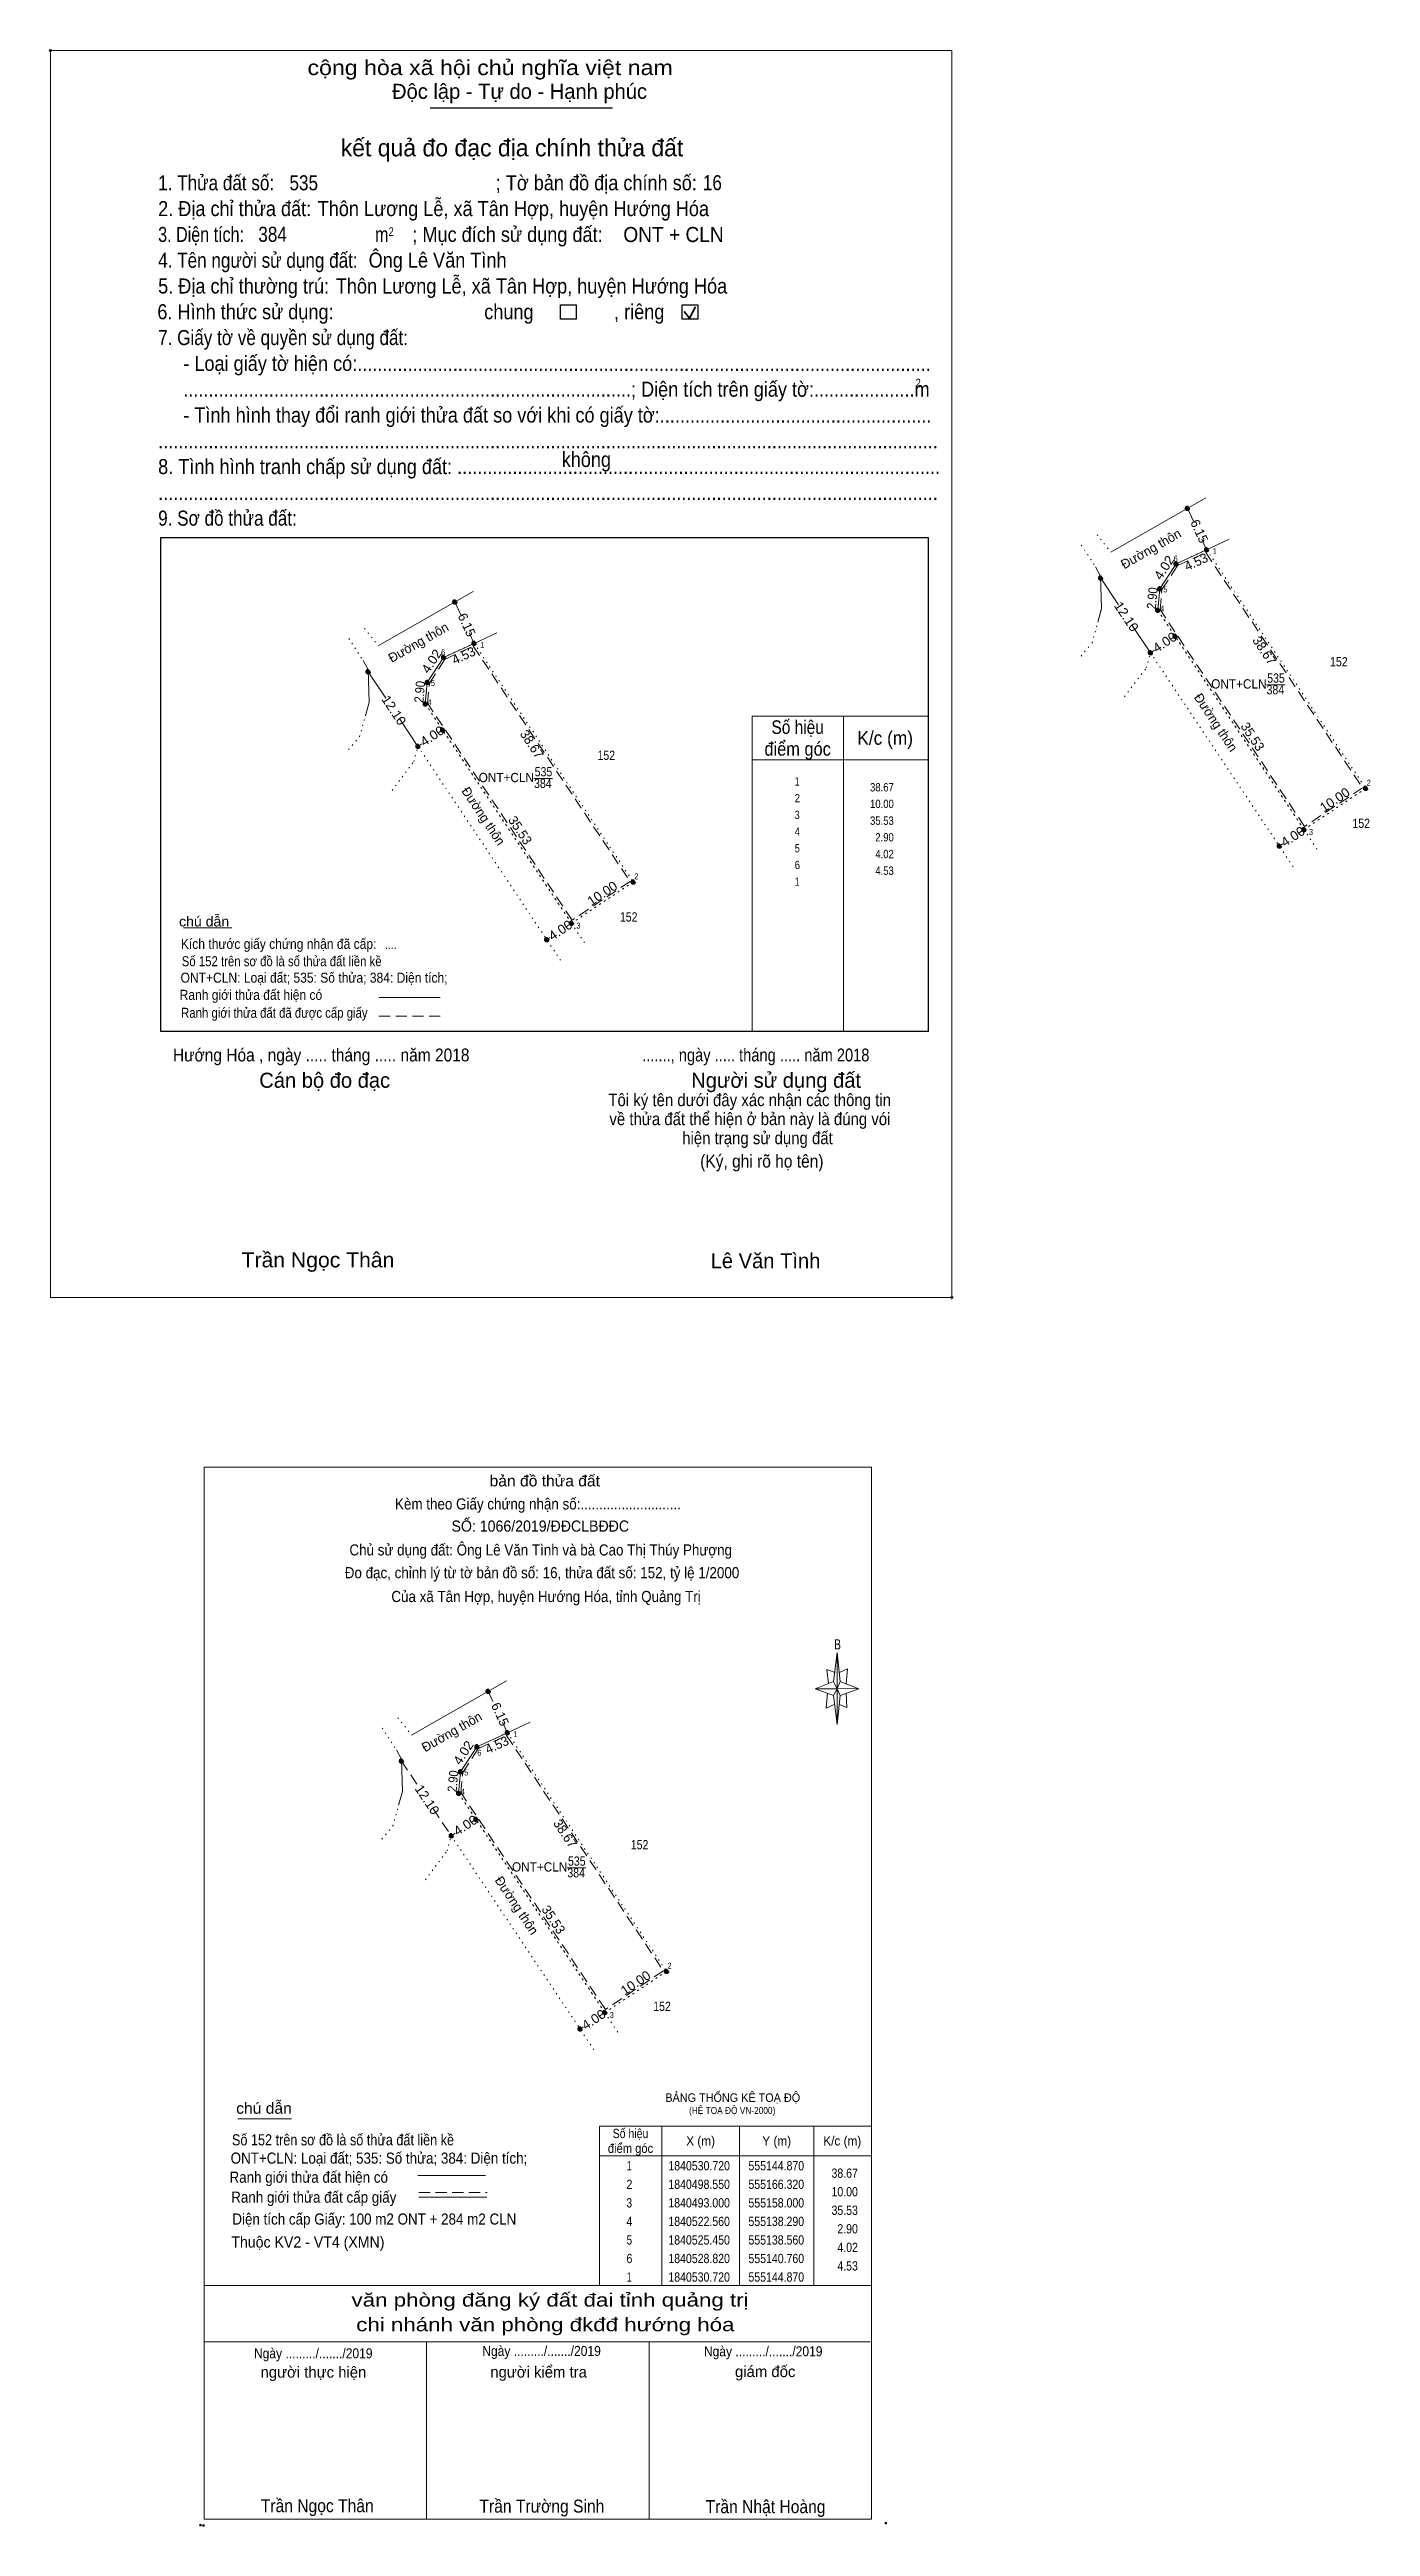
# Model space of a CAD drawing. Header units: metres. Extents: x 554989 to 555167, y 1840264 to 1840598.
import ezdxf
from ezdxf.enums import TextEntityAlignment as Align

# ---------------------------------------------------------------- set-up
doc = ezdxf.new("R2010")
doc.units = ezdxf.units.M
doc.header["$LTSCALE"] = 0.5
doc.header["$PDMODE"] = 32
doc.header["$PDSIZE"] = 0.25
doc.linetypes.add('DOTTED', pattern=[1.5, 0.3, -1.2])
doc.linetypes.add('MEDIUM_DASHED', pattern=[4.5, 3, -1.5])
for name, color, linetype, lineweight in [('1', 7, 'DOTTED', 13), ('10', 7, 'MEDIUM_DASHED', 13), ('17', 7, 'Continuous', 13), ('2', 7, 'Continuous', 25), ('23', 7, 'DOTTED', 13), ('5', 7, 'Continuous', 13), ('6', 7, 'Continuous', 13), ('63', 7, 'Continuous', 13)]:
    doc.layers.add(name, color=color, linetype=linetype, lineweight=lineweight)

msp = doc.modelspace()

# ---------------------------------------------------------------- hatches: boundary and pattern name
at = {"layer": '10'}
for points in [[(555048.32, 1840376.85, 1), (555047.72, 1840376.85, 1)], [(555050.91, 1840371.27, 1), (555050.31, 1840371.27, 1)], [(555046.8, 1840369.37, 1), (555046.2, 1840369.37, 1)], [(555036.63, 1840367.45, 1), (555036.03, 1840367.45, 1)], [(555044.6, 1840366, 1), (555044, 1840366, 1)], [(555044.33, 1840363.11, 1), (555043.73, 1840363.11, 1)], [(555046.67, 1840359.6, 1), (555046.07, 1840359.6, 1)], [(555043.34, 1840357.38, 1), (555042.74, 1840357.38, 1)], [(555072.36, 1840339.1, 1), (555071.76, 1840339.1, 1)], [(555060.71, 1840331.33, 1), (555060.11, 1840331.33, 1)], [(555064.04, 1840333.55, 1), (555063.44, 1840333.55, 1)]]:
    msp.add_hatch(color=256, dxfattribs=at).paths.add_polyline_path(points)
at = {"layer": '63'}
for points in [[(555142.58, 1840536.3, 1), (555141.98, 1840536.3, 1)], [(555141.06, 1840528.82, 1), (555140.46, 1840528.82, 1)], [(555145.17, 1840530.72, 1), (555144.57, 1840530.72, 1)], [(555130.89, 1840526.9, 1), (555130.29, 1840526.9, 1)], [(555138.86, 1840525.45, 1), (555138.26, 1840525.45, 1)], [(555043.83, 1840523.68, 1), (555043.23, 1840523.68, 1)], [(555138.59, 1840522.56, 1), (555137.99, 1840522.56, 1)], [(555046.42, 1840518.1, 1), (555045.82, 1840518.1, 1)], [(555140.93, 1840519.05, 1), (555140.33, 1840519.05, 1)], [(555042.31, 1840516.2, 1), (555041.71, 1840516.2, 1)], [(555137.6, 1840516.83, 1), (555137, 1840516.83, 1)], [(555032.14, 1840514.28, 1), (555031.54, 1840514.28, 1)], [(555040.11, 1840512.83, 1), (555039.51, 1840512.83, 1)], [(555039.84, 1840509.94, 1), (555039.24, 1840509.94, 1)], [(555042.18, 1840506.43, 1), (555041.58, 1840506.43, 1)], [(555038.85, 1840504.21, 1), (555038.25, 1840504.21, 1)], [(555166.62, 1840498.55, 1), (555166.02, 1840498.55, 1)], [(555158.3, 1840493, 1), (555157.7, 1840493, 1)], [(555154.97, 1840490.78, 1), (555154.37, 1840490.78, 1)], [(555067.87, 1840485.93, 1), (555067.27, 1840485.93, 1)], [(555056.22, 1840478.16, 1), (555055.62, 1840478.16, 1)], [(555059.55, 1840480.38, 1), (555058.95, 1840480.38, 1)]]:
    msp.add_hatch(color=256, dxfattribs=at).paths.add_polyline_path(points)

# ---------------------------------------------------------------- linework, layer by layer
at = {"layer": '1'}
for points in [[(555144.87, 1840530.72), (555166.32, 1840498.55), (555158, 1840493), (555138.29, 1840522.56), (555138.56, 1840525.45), (555140.76, 1840528.82)], [(555046.12, 1840518.1), (555067.57, 1840485.93), (555059.25, 1840480.38), (555039.54, 1840509.94), (555039.81, 1840512.83), (555042.01, 1840516.2)]]:
    msp.add_lwpolyline(points, close=True, dxfattribs=at)
at = {"layer": '1', "linetype": 'MEDIUM_DASHED'}
for points in [[(555144.76, 1840530.34), (555165.9, 1840498.63), (555158.08, 1840493.42), (555138.6, 1840522.64), (555138.85, 1840525.35), (555140.96, 1840528.58)], [(555046.01, 1840517.72), (555067.15, 1840486.01), (555059.33, 1840480.8), (555039.85, 1840510.02), (555040.1, 1840512.73), (555042.21, 1840515.96)]]:
    msp.add_lwpolyline(points, close=True, dxfattribs=at)
at = {"layer": '10', "linetype": 'Continuous'}
for p, q in [((555147.93, 1840532.14), (555144.87, 1840530.72)), ((555049.18, 1840519.52), (555046.12, 1840518.1)), ((555050.49, 1840378.26), (555037.69, 1840370.95)), ((555053.67, 1840372.69), (555050.61, 1840371.27)), ((555046.37, 1840359.6), (555045.84, 1840359.24)), ((555043.57, 1840357.74), (555043.04, 1840357.38)), ((555058.68, 1840353.07), (555061.18, 1840353.07)), ((555060.41, 1840331.33), (555060.84, 1840331.62)), ((555063.07, 1840333.1), (555063.74, 1840333.55))]:
    msp.add_line(p, q, dxfattribs=at)
at = {"layer": '10'}
for p, q in [((555048.02, 1840376.85), (555048.83, 1840375.1)), ((555049.96, 1840372.67), (555050.61, 1840371.27)), ((555036.33, 1840367.45), (555038.72, 1840363.86)), ((555040.59, 1840361.06), (555043.04, 1840357.38))]:
    msp.add_line(p, q, dxfattribs=at)
at = {"layer": '10', "linetype": 'DOTTED'}
for p, q in [((555033.72, 1840371.9), (555035.64, 1840368.96)), ((555035.84, 1840373.29), (555037.69, 1840370.95)), ((555050.61, 1840371.27), (555072.06, 1840339.1)), ((555035.17, 1840358.7), (555036.46, 1840363.34)), ((555033.68, 1840356.94), (555035.17, 1840358.7)), ((555039.56, 1840351.45), (555042.48, 1840355.34)), ((555042.48, 1840355.34), (555043.04, 1840357.38)), ((555043.04, 1840357.38), (555062.27, 1840328.54)), ((555063.74, 1840333.55), (555072.06, 1840339.1))]:
    msp.add_line(p, q, dxfattribs=at)
at = {"layer": '10', "linetype": 'Continuous'}
for points in [[(555144.87, 1840530.72), (555140.76, 1840528.82), (555138.56, 1840525.45), (555138.29, 1840522.56)], [(555046.12, 1840518.1), (555042.01, 1840516.2), (555039.81, 1840512.83), (555039.54, 1840509.94)], [(555035.95, 1840361.52), (555036.46, 1840363.34), (555036.32, 1840367.69), (555035.64, 1840368.96)], [(555050.61, 1840371.27), (555046.5, 1840369.37), (555044.3, 1840366), (555044.03, 1840363.11)]]:
    msp.add_lwpolyline(points, dxfattribs=at)
at = {"layer": '10', "linetype": 'DOTTED'}
msp.add_lwpolyline([(555050.61, 1840371.27), (555072.06, 1840339.1), (555063.74, 1840333.55), (555044.03, 1840363.11), (555044.3, 1840366), (555046.5, 1840369.37)], close=True, dxfattribs=at)
at = {"layer": '10'}
msp.add_lwpolyline([(555050.5, 1840370.89), (555071.64, 1840339.18), (555063.82, 1840333.97), (555044.34, 1840363.19), (555044.59, 1840365.9), (555046.7, 1840369.13)], close=True, dxfattribs=at)
at = {"layer": '10', "linetype": 'DOTTED'}
msp.add_lwpolyline([(555044.03, 1840363.11), (555063.74, 1840333.55), (555065.62, 1840330.73)], dxfattribs=at)
at = {"layer": '10'}
for centre in [(555048.02, 1840376.85), (555050.61, 1840371.27), (555046.5, 1840369.37), (555036.33, 1840367.45), (555044.3, 1840366), (555044.03, 1840363.11), (555046.37, 1840359.6), (555043.04, 1840357.38), (555072.06, 1840339.1), (555060.41, 1840331.33), (555063.74, 1840333.55)]:
    msp.add_circle(centre, 0.3, dxfattribs=at)
at = {"layer": '17'}
for p, q in [((555006.94, 1840479.74), (555013.45, 1840479.74)), ((555014.25, 1840319.23), (555021.49, 1840319.23))]:
    msp.add_line(p, q, dxfattribs=at)
at = {"layer": '2'}
for p, q in [((555040.19, 1840590.3), (555064.76, 1840590.3)), ((555003.91, 1840532.35), (555107.35, 1840532.35)), ((555107.35, 1840532.35), (555107.35, 1840465.77))]:
    msp.add_line(p, q, dxfattribs=at)
at = {"layer": '2', "lineweight": 35}
for p, q in [((555074.46, 1840562.84), (555075.15, 1840561.94)), ((555075.15, 1840561.94), (555075.99, 1840563.44))]:
    msp.add_line(p, q, dxfattribs=at)
at = {"layer": '2', "lineweight": 13}
msp.add_lwpolyline([(554989.01, 1840598.01), (555110.52, 1840598.01), (555110.52, 1840429.95), (554989.01, 1840429.95)], close=True, dxfattribs=at)
at = {"layer": '2'}
for points in [[(555057.77, 1840563.73), (555059.86, 1840563.73), (555059.86, 1840561.79), (555057.77, 1840561.79)], [(555074.19, 1840563.73), (555076.27, 1840563.73), (555076.27, 1840561.79), (555074.19, 1840561.79)]]:
    msp.add_lwpolyline(points, close=True, dxfattribs=at)
msp.add_lwpolyline([(555107.35, 1840465.77), (555003.91, 1840465.77), (555003.91, 1840532.35)], dxfattribs=at)
for p in [(554989.01, 1840598.01), (555110.51, 1840429.95)]:
    msp.add_point(p, dxfattribs=at)
at = {"layer": '23', "linetype": 'Continuous'}
for p, q in [((555144.75, 1840537.71), (555131.95, 1840530.4)), ((555046, 1840525.09), (555033.2, 1840517.78))]:
    msp.add_line(p, q, dxfattribs=at)
at = {"layer": '23'}
for p, q in [((555130.1, 1840532.74), (555131.95, 1840530.4)), ((555127.98, 1840531.35), (555129.9, 1840528.41)), ((555144.87, 1840530.72), (555166.32, 1840498.55)), ((555129.43, 1840518.15), (555130.72, 1840522.79)), ((555029.23, 1840518.73), (555031.15, 1840515.79)), ((555031.35, 1840520.12), (555033.2, 1840517.78)), ((555046.12, 1840518.1), (555067.57, 1840485.93)), ((555127.94, 1840516.39), (555129.43, 1840518.15)), ((555136.74, 1840514.79), (555137.3, 1840516.83)), ((555137.3, 1840516.83), (555156.53, 1840487.99)), ((555133.82, 1840510.9), (555136.74, 1840514.79)), ((555030.68, 1840505.53), (555031.97, 1840510.17)), ((555029.19, 1840503.77), (555030.68, 1840505.53)), ((555035.07, 1840498.28), (555037.99, 1840502.17)), ((555037.99, 1840502.17), (555038.55, 1840504.21)), ((555038.55, 1840504.21), (555057.78, 1840475.37)), ((555158, 1840493), (555166.32, 1840498.55)), ((555059.25, 1840480.38), (555067.57, 1840485.93))]:
    msp.add_line(p, q, dxfattribs=at)
at = {"layer": '23', "linetype": 'Continuous'}
for points in [[(555130.21, 1840520.97), (555130.72, 1840522.79), (555130.58, 1840527.14), (555129.9, 1840528.41)], [(555031.46, 1840508.35), (555031.97, 1840510.17), (555031.83, 1840514.52), (555031.15, 1840515.79)]]:
    msp.add_lwpolyline(points, dxfattribs=at)
at = {"layer": '23'}
for points in [[(555138.29, 1840522.56), (555158, 1840493), (555159.88, 1840490.18)], [(555039.54, 1840509.94), (555059.25, 1840480.38), (555061.13, 1840477.56)]]:
    msp.add_lwpolyline(points, dxfattribs=at)
at = {"layer": '5'}
for p, q in [((555094.58, 1840378.19), (555095.08, 1840382.09)), ((555095.48, 1840378.19), (555097.98, 1840377.19)), ((555094.58, 1840376.29), (555092.08, 1840377.19)), ((555095.48, 1840376.29), (555095.08, 1840372.39)), ((555096.38, 1840374.69), (555095.38, 1840375.09)), ((555096.28, 1840376.59), (555096.38, 1840374.69)), ((555009.71, 1840296.75), (555099.71, 1840296.75)), ((555009.71, 1840289.15), (555099.51, 1840289.15)), ((555009.71, 1840289.15), (555099.51, 1840289.15)), ((555009.71, 1840289.15), (555099.51, 1840289.15)), ((555039.71, 1840265.25), (555039.71, 1840289.15)), ((555069.71, 1840265.25), (555069.71, 1840289.15))]:
    msp.add_line(p, q, dxfattribs=at)
for points in [[(555009.71, 1840407.05), (555099.71, 1840407.05), (555099.71, 1840265.25), (555009.71, 1840265.25)], [(555095.08, 1840382.09), (555095.48, 1840378.19), (555095.08, 1840377.19)], [(555095.08, 1840377.19), (555092.08, 1840377.19), (555094.58, 1840378.19), (555095.48, 1840376.29), (555097.98, 1840377.19), (555095.08, 1840377.29)], [(555095.08, 1840377.19), (555095.08, 1840372.39), (555094.58, 1840376.29)]]:
    msp.add_lwpolyline(points, close=True, dxfattribs=at)
for points in [[(555095.08, 1840377.19), (555094.58, 1840378.19), (555092.08, 1840377.19)], [(555094.78, 1840379.39), (555093.68, 1840379.79), (555093.88, 1840377.89)], [(555095.38, 1840379.39), (555096.48, 1840379.89), (555096.28, 1840377.89)], [(555093.78, 1840376.59), (555093.58, 1840374.59), (555094.68, 1840375.09)], [(555095.08, 1840377.19), (555095.48, 1840376.29), (555097.98, 1840377.19)], [(555099.71, 1840265.25), (555009.71, 1840265.25), (555009.71, 1840289.15)]]:
    msp.add_lwpolyline(points, dxfattribs=at)
for p in [(555009.24, 1840264.48), (555009.64, 1840264.41)]:
    msp.add_point(p, dxfattribs=at)
at = {"layer": '6'}
for p, q in [((555033.31, 1840470.37), (555041.54, 1840470.37)), ((555038.54, 1840311.6), (555047.68, 1840311.6)), ((555038.68, 1840308.67), (555047.82, 1840308.67))]:
    msp.add_line(p, q, dxfattribs=at)
at = {"layer": '6', "linetype": 'MEDIUM_DASHED'}
for p, q in [((555033.3, 1840467.84), (555041.58, 1840467.84)), ((555038.68, 1840309.29), (555047.88, 1840309.29))]:
    msp.add_line(p, q, dxfattribs=at)
at = {"layer": '6'}
msp.add_point((555101.61, 1840264.75), dxfattribs=at)
at = {"layer": '63'}
for p, q in [((555142.28, 1840536.3), (555143.09, 1840534.55)), ((555144.22, 1840532.12), (555144.87, 1840530.72)), ((555130.59, 1840526.9), (555132.98, 1840523.31)), ((555043.53, 1840523.68), (555044.34, 1840521.93)), ((555045.47, 1840519.5), (555046.12, 1840518.1)), ((555134.85, 1840520.51), (555137.3, 1840516.83)), ((555140.63, 1840519.05), (555140.1, 1840518.69)), ((555137.83, 1840517.19), (555137.3, 1840516.83)), ((555031.84, 1840514.28), (555034.23, 1840510.69)), ((555152.94, 1840512.52), (555155.44, 1840512.52)), ((555036.1, 1840507.89), (555038.55, 1840504.21)), ((555041.88, 1840506.43), (555041.35, 1840506.07)), ((555095.92, 1840508.28), (555095.92, 1840465.76)), ((555095.92, 1840508.28), (555095.92, 1840465.76)), ((555039.08, 1840504.57), (555038.55, 1840504.21)), ((555054.19, 1840499.9), (555056.69, 1840499.9)), ((555157.33, 1840492.55), (555158, 1840493)), ((555154.67, 1840490.78), (555155.1, 1840491.07)), ((555055.92, 1840478.16), (555056.35, 1840478.45)), ((555058.58, 1840479.93), (555059.25, 1840480.38)), ((555071.41, 1840318.25), (555071.41, 1840296.75)), ((555081.91, 1840318.25), (555081.91, 1840296.75)), ((555091.91, 1840318.25), (555091.91, 1840296.75)), ((555063.01, 1840314.25), (555099.71, 1840314.25))]:
    msp.add_line(p, q, dxfattribs=at)
for points in [[(555096.68, 1840465.76), (555083.6, 1840465.76), (555083.6, 1840508.28), (555096.68, 1840508.28)], [(555094.86, 1840508.28), (555107.36, 1840508.28), (555107.36, 1840465.76), (555094.86, 1840465.76)], [(555083.6, 1840502.42), (555095.92, 1840502.42), (555107.36, 1840502.42)]]:
    msp.add_lwpolyline(points, dxfattribs=at)
msp.add_lwpolyline([(555063.01, 1840318.25), (555099.71, 1840318.25), (555099.71, 1840296.75), (555063.01, 1840296.75)], close=True, dxfattribs=at)
at = {"layer": '63', "linetype": 'MEDIUM_DASHED'}
for centre in [(555142.28, 1840536.3), (555140.76, 1840528.82), (555144.87, 1840530.72), (555130.59, 1840526.9), (555138.56, 1840525.45), (555043.53, 1840523.68), (555138.29, 1840522.56), (555046.12, 1840518.1), (555140.63, 1840519.05), (555042.01, 1840516.2), (555137.3, 1840516.83), (555031.84, 1840514.28), (555039.81, 1840512.83), (555039.54, 1840509.94), (555041.88, 1840506.43), (555038.55, 1840504.21), (555166.32, 1840498.55), (555158, 1840493), (555154.67, 1840490.78), (555067.57, 1840485.93), (555055.92, 1840478.16), (555059.25, 1840480.38)]:
    msp.add_circle(centre, 0.3, dxfattribs=at)

# ---------------------------------------------------------------- texts
at = {"layer": '1'}
for s, width, p in [('ONT+CLN', 0.95, (555149.22, 1840512.01)), ('384', 0.85, (555154.14, 1840511.22)), ('535', 0.85, (555154.225, 1840512.79)), ('ONT+CLN', 0.95, (555050.47, 1840499.39)), ('384', 0.85, (555055.39, 1840498.6)), ('535', 0.85, (555055.475, 1840500.17))]:
    msp.add_text(s, height=1.25, dxfattribs=dict(at, width=width)).set_placement(p, align=Align.CENTER)
for s, height, width, p in [('BẢNG THỐNG KÊ TOẠ ĐỘ ', 1.15, 0.95, (555071.9, 1840321.51)), ('(HỆ TOẠ ĐỘ VN-2000)', 0.93, 0.9, (555075.1, 1840319.89))]:
    msp.add_text(s, height=height, dxfattribs=dict(at, width=width)).set_placement(p)
at = {"layer": '10'}
for s, rotation, p in [('6.15', 294.899, (555049.0617, 1840373.4981)), ('Đường thôn', 29.73, (555043.4151, 1840370.8488)), ('4.53', 24.81, (555049.4627, 1840369.0647)), ('38.67', 303.694, (555057.8757, 1840357.3317)), ('Đường thôn', 303.695, (555051.3459, 1840347.6417)), ('35.53', 303.695, (555056.2991, 1840345.7317))]:
    msp.add_text(s, height=1.25, rotation=rotation, dxfattribs=at).set_placement(p, align=Align.CENTER)
for s, rotation, width, p in [('4.02', 56.863, 1.05, (555045.1979, 1840368.2334)), ('2.90', 84.663, 0.9, (555043.8961, 1840364.6769)), ('12.10', 303.677, 1.05, (555039.285, 1840361.9066)), ('4.00', 33.69, 1.05, (555045.3083, 1840358.2722)), ('10.00', 33.706, 1.05, (555068.2382, 1840337.0495)), ('4.00', 33.69, 1.05, (555062.5883, 1840332.0922))]:
    msp.add_text(s, height=1.25, rotation=rotation, dxfattribs=dict(at, width=width)).set_placement(p, align=Align.CENTER)
for s, width, p in [(' 6', 0.9, (555047.1, 1840368.17)), (' 1', 0.9, (555051.98, 1840370.67)), (' 5', 0.9, (555045.34, 1840365.51)), (' 4', 0.95, (555044.89, 1840362.94)), (' 2', 0.9, (555072.75, 1840339.46)), (' 3', 0.95, (555064.96, 1840332.83))]:
    msp.add_text(s, height=0.8, dxfattribs=dict(at, width=width)).set_placement(p, align=Align.RIGHT)
for s, width, p in [('152', 0.85, (555068.435, 1840355.55)), ('ONT+CLN', 0.95, (555054.96, 1840352.56)), ('384', 0.85, (555059.88, 1840351.77)), ('535', 0.85, (555059.965, 1840353.34)), ('152', 0.85, (555071.455, 1840333.77))]:
    msp.add_text(s, height=1.25, dxfattribs=dict(at, width=width)).set_placement(p, align=Align.CENTER)
at = {"layer": '2'}
for s, height, width, p in [('cộng hòa xã hội chủ nghĩa việt nam', 2.028, 1.15, (555023.66, 1840594.69)), ('1. Thửa đất số:', 2.028, 0.85, (555003.53, 1840579.16)), ('535', 2.03, 0.85, (555021.23, 1840579.16)), ('; Tờ bản đồ địa chính số:', 2.028, 0.9, (555049.04, 1840579.16)), ('16', 2.03, 0.85, (555076.96, 1840579.18)), ('2. Địa chỉ thửa đất:', 2.028, 0.9, (555003.53, 1840575.68)), ('Thôn Lương Lễ, xã Tân Hợp, huyện Hướng Hóa', 2.03, 0.9, (555025.03, 1840575.68)), ('3. Diện tích:', 2.028, 0.8, (555003.53, 1840572.2)), ('384', 2.03, 0.85, (555017.03, 1840572.22)), ('m', 2.028, 0.8, (555032.77, 1840572.2)), ('2', 1.159, 0.8, (555034.6, 1840573.02)), ('; Mục đích sử dụng đất:', 2.028, 0.9, (555037.8, 1840572.2)), ('ONT + CLN', 2.028, 0.95, (555066.24, 1840572.19)), ('4. Tên người sử dụng đất:', 2.028, 0.85, (555003.53, 1840568.72)), ('Ông Lê Văn Tình', 2.03, 0.9, (555031.9, 1840568.74)), ('5. Địa chỉ thường trú:', 2.028, 0.9, (555003.53, 1840565.25)), ('Thôn Lương Lễ, xã Tân Hợp, huyện Hướng Hóa', 2.03, 0.9, (555027.48, 1840565.25)), ('6. Hình thức sử dụng:', 2.028, 0.9, (555003.42, 1840561.78)), ('chung                , riêng', 2.028, 0.9, (555047.49, 1840561.78)), ('7. Giấy tờ về quyền sử dụng đất:', 2.028, 0.85, (555003.53, 1840558.3)), ('     - Loại giấy tờ hiện có:..................................................................................................................', 2.028, 0.9, (555003.53, 1840554.82)), ('     .........................................................................................; Diện tích trên giấy tờ:....................m', 2.028, 0.9, (555003.53, 1840551.34)), ('2', 1.159, 0.8, (555105.65, 1840552.61)), ('     - Tình hình thay đổi ranh giới thửa đất so với khi có giấy tờ:......................................................', 2.028, 0.9, (555003.53, 1840547.86)), ('8. Tình hình tranh chấp sử dụng đất: ................................................................................................', 2.028, 0.9, (555003.53, 1840540.91)), ('...........................................................................................................................................................', 2.028, 0.9, (555003.53, 1840544.39)), ('không', 2.028, 0.9, (555057.93, 1840541.87)), ('9. Sơ đồ thửa đất:', 2.028, 0.85, (555003.53, 1840533.96)), ('...........................................................................................................................................................', 2.028, 0.9, (555003.53, 1840537.44)), ('Hướng Hóa , ngày ..... tháng ..... năm 2018', 1.738, 0.9, (555005.52, 1840461.75)), ('......., ngày ..... tháng ..... năm 2018', 1.738, 0.85, (555068.78, 1840461.75)), ('(Ký, ghi rõ họ tên)', 1.738, 0.9, (555076.6, 1840447.44)), ('Trần Ngọc Thân', 2.029, 1.05, (555014.78, 1840433.99))]:
    msp.add_text(s, height=height, dxfattribs=dict(at, width=width)).set_placement(p)
for s, height, p in [('Độc lập - Tự do - Hạnh phúc', 2.028, (555035.06, 1840591.49)), ('Cán bộ đo đạc', 2.028, (555017.16, 1840458.2)), ('Người sử dụng đất', 2.028, (555075.39, 1840458.2)), ('Lê Văn Tình', 2.03, (555078.01, 1840433.87))]:
    msp.add_text(s, height=height, dxfattribs=at).set_placement(p)
for s, height, p in [('kết quả đo đạc địa chính thửa đất', 2.318, (555051.23, 1840583.74)), ('.', 0.5795, (555110.5067, 1840429.64))]:
    msp.add_text(s, height=height, dxfattribs=at).set_placement(p, align=Align.CENTER)
for s, height, width, p in [('....', 1.12, 0.95, (555034.89, 1840476.89)), ('Tôi ký tên dưới đây xác nhận các thông tin', 1.676, 0.9, (555083.275, 1840455.72)), ('về thửa đất thể hiện ở bản này là đúng vói', 1.676, 0.9, (555083.305, 1840453.16)), ('hiện trạng sử dụng đất', 1.676, 0.9, (555084.325, 1840450.59))]:
    msp.add_text(s, height=height, dxfattribs=dict(at, width=width)).set_placement(p, align=Align.CENTER)
at = {"layer": '5'}
for s, height, width, p in [('bản đồ thửa đất', 1.5, 1.05, (555055.65, 1840404.47)), ('Kèm theo Giấy chứng nhận số:...........................', 1.5, 0.9, (555054.73, 1840401.36)), ('SỐ: 1066/2019/ĐĐCLBĐĐC', 1.5, 0.95, (555055.045, 1840398.37)), ('Chủ sử dụng đất: Ông Lê Văn Tình và bà Cao Thị Thúy Phượng', 1.5, 0.9, (555055.105, 1840395.16)), ('Đo đạc, chỉnh lý từ tờ bản đồ số: 16, thửa đất số: 152, tỷ lệ 1/2000 ', 1.5, 0.9, (555055.53, 1840392.09)), ('Của xã Tân Hợp, huyện Hướng Hóa, tỉnh Quảng Trị', 1.5, 0.9, (555055.82, 1840388.88)), ('B', 1.378, 0.75, (555095.115, 1840382.49)), ('văn phòng đăng ký đất đai tỉnh quảng trị', 1.8, 1.25, (555056.36, 1840293.92)), ('chi nhánh văn phòng đkđđ hướng hóa', 1.8, 1.25, (555055.725, 1840290.6)), ('Ngày ........./......./2019', 1.35, 0.9, (555024.435, 1840286.95)), ('Ngày ........./......./2019', 1.35, 0.9, (555055.215, 1840287.27)), ('Ngày ........./......./2019', 1.35, 0.9, (555085.095, 1840287.22)), ('Trần Ngọc Thân', 1.75, 0.9, (555024.975, 1840266.21)), ('Trần Trường Sinh', 1.75, 0.9, (555055.26, 1840266.15)), ('Trần Nhật Hoàng', 1.75, 0.9, (555085.415, 1840266.08))]:
    msp.add_text(s, height=height, dxfattribs=dict(at, width=width)).set_placement(p, align=Align.CENTER)
for s, p in [('người thực hiện', (555024.46, 1840284.34)), ('người kiểm tra', (555054.815, 1840284.36)), ('giám đốc', (555085.365, 1840284.42))]:
    msp.add_text(s, height=1.5, dxfattribs=at).set_placement(p, align=Align.CENTER)
at = {"layer": '6'}
for s, height, width, p in [('chú dẫn', 1.35, 1.05, (555006.35, 1840479.94)), ('Kích thước giấy chứng nhận đã cấp:', 1.35, 0.9, (555006.59, 1840476.92)), ('Số 152 trên sơ đồ là số thửa đất liền kề', 1.35, 0.85, (555006.71, 1840474.58)), ('ONT+CLN: Loại đất; 535: Số thửa; 384: Diện tích;', 1.35, 0.9, (555006.55, 1840472.36)), ('Ranh giới thửa đất hiện có ', 1.35, 0.9, (555006.42, 1840470.05)), ('Ranh giới thửa đất đã được cấp giấy', 1.35, 0.85, (555006.62, 1840467.63)), ('chú dẫn', 1.5, 1.05, (555014.05, 1840319.91)), ('ONT+CLN: Loại đất; 535: Số thửa; 384: Diện tích;', 1.5, 0.9, (555013.3, 1840313.18)), ('Số 152 trên sơ đồ là số thửa đất liền kề', 1.5, 0.85, (555013.48, 1840315.65)), ('Ranh giới thửa đất hiện có ', 1.5, 0.9, (555013.15, 1840310.61)), ('Ranh giới thửa đất cấp giấy', 1.5, 0.9, (555013.38, 1840307.92)), ('Diện tích cấp Giấy: 100 m2 ONT + 284 m2 CLN', 1.5, 0.9, (555013.53, 1840304.97)), ('Thuộc KV2 - VT4 (XMN)', 1.5, 0.95, (555013.39, 1840301.87))]:
    msp.add_text(s, height=height, dxfattribs=dict(at, width=width)).set_placement(p)
at = {"layer": '63'}
for s, rotation, p in [('Đường thôn', 29.73, (555137.6751, 1840530.2988)), ('6.15', 294.899, (555143.3217, 1840532.9481)), ('4.53', 24.81, (555143.7227, 1840528.5147)), ('6.15', 294.899, (555044.5717, 1840520.3281)), ('Đường thôn', 29.73, (555038.9251, 1840517.6788)), ('38.67', 303.694, (555152.1357, 1840516.7817)), ('4.53', 24.81, (555044.9727, 1840515.8947)), ('Đường thôn', 303.695, (555145.6059, 1840507.0917)), ('38.67', 303.694, (555053.3857, 1840504.1617)), ('35.53', 303.695, (555150.5591, 1840505.1817)), ('Đường thôn', 303.695, (555046.8559, 1840494.4717)), ('35.53', 303.695, (555051.8091, 1840492.5617))]:
    msp.add_text(s, height=1.25, rotation=rotation, dxfattribs=at).set_placement(p, align=Align.CENTER)
for s, rotation, width, p in [('4.02', 56.863, 1.05, (555139.6679, 1840527.9734)), ('2.90', 84.663, 0.9, (555138.1561, 1840524.1269)), ('12.10', 303.677, 1.05, (555133.545, 1840521.3566)), ('4.00', 33.69, 1.05, (555139.5683, 1840517.7222)), ('4.02', 56.863, 1.05, (555040.9179, 1840515.3534)), ('2.90', 84.663, 0.9, (555039.4061, 1840511.5069)), ('12.10', 303.677, 1.05, (555034.795, 1840508.7366)), ('4.00', 33.69, 1.05, (555040.8183, 1840505.1022)), ('10.00', 33.706, 1.05, (555162.4982, 1840496.4995)), ('4.00', 33.69, 1.05, (555156.8483, 1840491.5422)), ('10.00', 33.706, 1.05, (555063.7482, 1840483.8795)), ('4.00', 33.69, 1.05, (555058.0983, 1840478.9222))]:
    msp.add_text(s, height=1.25, rotation=rotation, dxfattribs=dict(at, width=width)).set_placement(p, align=Align.CENTER)
for s, height, width, p in [(' 6', 0.8, 0.9, (555140.97, 1840529.12)), (' 1', 0.8, 0.9, (555146.24, 1840530.12)), (' 5', 0.8, 0.9, (555139.6, 1840524.96)), (' 4', 0.8, 0.95, (555139.15, 1840522.39)), (' 6', 0.8, 0.9, (555042.22, 1840516.5)), (' 1', 0.8, 0.9, (555047.49, 1840517.5)), (' 5', 0.8, 0.9, (555040.85, 1840512.34)), (' 4', 0.8, 0.95, (555040.4, 1840509.77)), ('38.67', 1.125, 0.85, (555102.7, 1840498.14)), (' 2', 0.8, 0.9, (555167.01, 1840498.91)), ('10.00', 1.125, 0.85, (555102.7, 1840495.9)), ('35.53', 1.125, 0.85, (555102.7, 1840493.64)), ('2.90', 1.125, 0.85, (555102.7, 1840491.4)), (' 3', 0.8, 0.95, (555159.22, 1840492.28)), ('4.02', 1.125, 0.85, (555102.7, 1840489.14)), (' 2', 0.8, 0.9, (555068.26, 1840486.29)), ('4.53', 1.125, 0.85, (555102.7, 1840486.9)), (' 3', 0.8, 0.95, (555060.47, 1840479.66)), ('38.67', 1.25, 0.85, (555097.86, 1840311.28)), ('10.00', 1.25, 0.85, (555097.86, 1840308.78)), ('35.53', 1.25, 0.85, (555097.86, 1840306.28)), ('2.90', 1.25, 0.85, (555097.86, 1840303.78)), ('4.02', 1.25, 0.85, (555097.86, 1840301.28)), ('4.53', 1.25, 0.85, (555097.86, 1840298.78))]:
    msp.add_text(s, height=height, dxfattribs=dict(at, width=width)).set_placement(p, align=Align.RIGHT)
for s, height, width, p in [('152', 1.25, 0.85, (555162.695, 1840515)), ('điểm góc', 1.833, 0.9, (555089.74, 1840502.96)), ('Số hiệu', 1.833, 0.85, (555089.74, 1840505.89)), ('K/c (m)', 1.833, 0.95, (555101.54, 1840504.43)), ('152', 1.25, 0.85, (555063.945, 1840502.38)), (' 1', 1.125, 0.75, (555089.515, 1840498.92)), (' 3', 1.125, 0.8, (555089.515, 1840494.42)), (' 2', 1.125, 0.85, (555089.525, 1840496.67)), (' 4', 1.125, 0.85, (555089.52, 1840492.17)), ('152', 1.25, 0.85, (555165.715, 1840493.22)), (' 5', 1.125, 0.8, (555089.525, 1840489.92)), (' 6', 1.125, 0.85, (555089.525, 1840487.67)), (' 1', 1.125, 0.75, (555089.515, 1840485.42)), ('152', 1.25, 0.85, (555066.965, 1840480.6)), ('điểm góc', 1.25, 0.9, (555067.21, 1840314.63)), ('Số hiệu', 1.25, 0.85, (555067.21, 1840316.63)), ('X (m)', 1.25, 0.95, (555076.66, 1840315.63)), ('Y (m)', 1.25, 0.95, (555086.915, 1840315.63)), ('K/c (m)', 1.25, 0.95, (555095.755, 1840315.63)), (' 1', 1.25, 0.75, (555066.86, 1840312.28)), ('1840530.720', 1.25, 0.85, (555076.46, 1840312.28)), ('555144.870', 1.25, 0.85, (555086.86, 1840312.28)), (' 3', 1.25, 0.8, (555066.855, 1840307.28)), (' 2', 1.25, 0.85, (555066.865, 1840309.78)), ('1840498.550', 1.25, 0.85, (555076.46, 1840309.78)), ('1840493.000', 1.25, 0.85, (555076.46, 1840307.28)), ('555166.320', 1.25, 0.85, (555086.86, 1840309.78)), ('555158.000', 1.25, 0.85, (555086.86, 1840307.28)), (' 4', 1.25, 0.85, (555066.86, 1840304.78)), ('1840522.560', 1.25, 0.85, (555076.46, 1840304.78)), ('555138.290', 1.25, 0.85, (555086.86, 1840304.78)), (' 5', 1.25, 0.8, (555066.865, 1840302.28)), ('1840525.450', 1.25, 0.85, (555076.46, 1840302.28)), ('555138.560', 1.25, 0.85, (555086.86, 1840302.28)), (' 6', 1.25, 0.85, (555066.865, 1840299.78)), (' 1', 1.25, 0.75, (555066.86, 1840297.28)), ('1840528.820', 1.25, 0.85, (555076.46, 1840299.78)), ('1840530.720', 1.25, 0.85, (555076.46, 1840297.28)), ('555140.760', 1.25, 0.85, (555086.86, 1840299.78)), ('555144.870', 1.25, 0.85, (555086.86, 1840297.28))]:
    msp.add_text(s, height=height, dxfattribs=dict(at, width=width)).set_placement(p, align=Align.CENTER)

doc.saveas('drawing.dxf')
